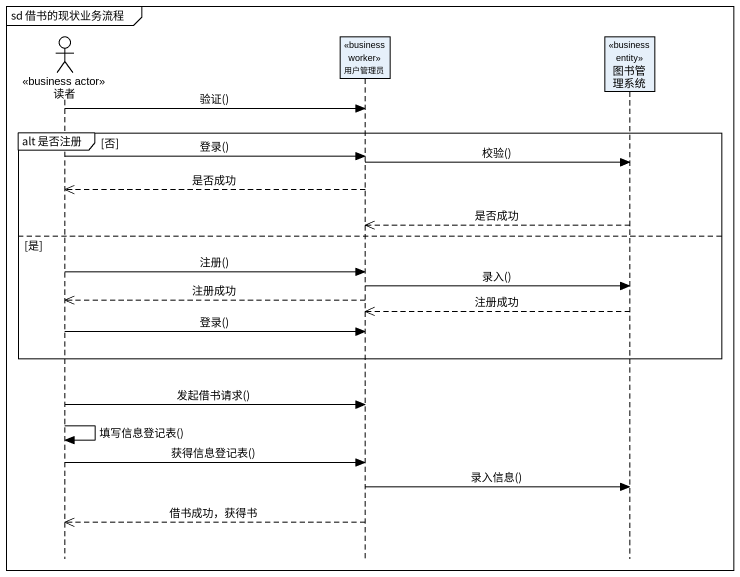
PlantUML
@startuml
mainframe sd 借书的现状业务流程
hide footbox
actor 读者 <<business actor>>
participant 用户管理员 <<business worker>>
participant 图书管理系统 <<business entity>>

读者 -> 用户管理员 : 验证()
group alt 是否注册 [否]
  读者 -> 用户管理员 : 登录()
  用户管理员 -> 图书管理系统 : 校验()
  用户管理员 -->> 读者 : 是否成功
  图书管理系统 -->> 用户管理员 : 是否成功
else 是
  读者 -> 用户管理员 : 注册()
  用户管理员 -> 图书管理系统 : 录入()
  用户管理员 -->> 读者 : 注册成功
  图书管理系统 -->> 用户管理员 : 注册成功
  读者 -> 用户管理员 : 登录()
end
读者 -> 用户管理员 : 发起借书请求()
读者 -> 读者 : 填写信息登记表()
读者 -> 用户管理员 : 获得信息登记表()
用户管理员 -> 图书管理系统 : 录入信息()
用户管理员 -->> 读者 : 借书成功，获得书
@enduml
